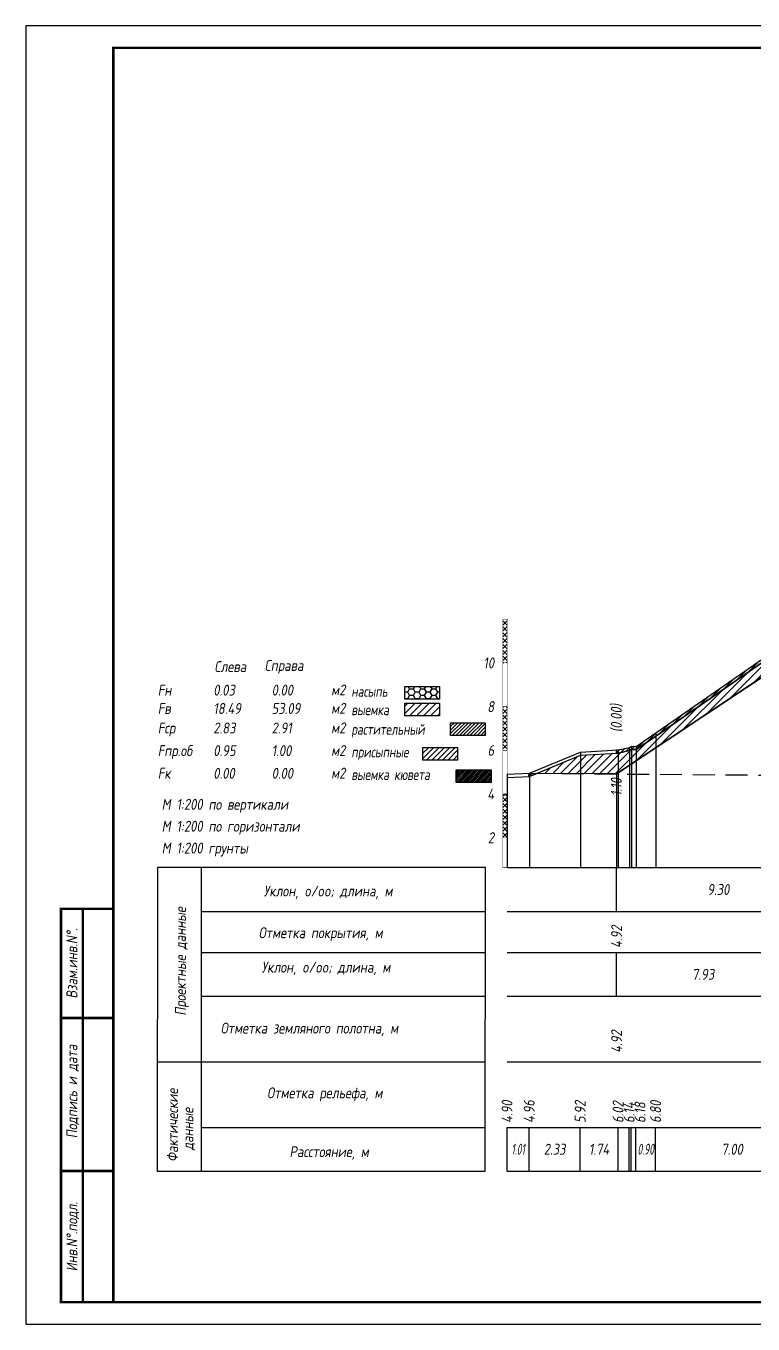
# Model space of a CAD drawing. Extents: x -717 to 1451, y -133302 to 233.
# Drawn here: x -30.1 to 136.2, y -101988.4 to -101691.4 of the extents above; entities that cross this region are included whole.
import ezdxf
from ezdxf.enums import TextEntityAlignment as Align

# ---------------------------------------------------------------- set-up
doc = ezdxf.new("R2010")
doc.units = 0
doc.linetypes.add('штриховая', pattern=[0.75, 0.5, -0.25])
for name, color, linetype in [('Зарамочное оформление', 7, 'Continuous'), ('Интерполированный поперечник', 2, 'Continuous'), ('Код_510', 7, 'Continuous'), ('Код_514', 1, 'Continuous'), ('Код_516', 1, 'Continuous'), ('Контур_0', 7, 'Continuous'), ('Контур_508', 7, 'Continuous'), ('Контур_512', 7, 'Continuous'), ('Контур_513', 7, 'Continuous'), ('Контур_818', 7, 'Continuous'), ('Красный поперечник', 1, 'Continuous'), ('Линейка абсолютных высот', 7, 'Continuous'), ('Объем выемки', 7, 'Continuous'), ('Объем кюветов', 7, 'Continuous'), ('Объем насыпи', 7, 'Continuous'), ('Объем присыпных обочин', 7, 'Continuous'), ('Объем срезки растительного слоя', 7, 'Continuous'), ('Объём_2650', 7, 'Continuous'), ('Объём_2661', 7, 'Continuous'), ('Объём_2666', 7, 'Continuous'), ('Объём_2667', 7, 'Continuous'), ('Объём_2668', 7, 'Continuous'), ('Объём_2669', 7, 'Continuous'), ('Объём_2675', 7, 'Continuous'), ('Рабочие отметки', 7, 'Continuous'), ('Рабочие отметки доп.', 7, 'Continuous'), ('Таблица', 7, 'Continuous'), ('Черный поперечник', 3, 'Continuous')]:
    doc.layers.add(name, color=color, linetype=linetype)
for name, color, linetype, true_color in [('Контур_2570', 7, 'Continuous', 0x80ff00), ('Контур_2736', 4, 'Continuous', 0x00ffff), ('Контур_2737', 4, 'Continuous', 0x00ffff), ('Контур_2738', 4, 'Continuous', 0x00ffff), ('Контур_2739', 4, 'Continuous', 0x00ffff), ('Контур_2741', 4, 'Continuous', 0x00ffff), ('Контур_2742', 4, 'Continuous', 0x00ffff), ('Контур_2743', 4, 'Continuous', 0x00ffff), ('Контур_2744', 7, 'Continuous', 0xa4ffff), ('Контур_2745', 7, 'Continuous', 0xa4ffff), ('Контур_2747', 4, 'Continuous', 0x00ffff), ('Контур_2748', 4, 'Continuous', 0x00ffff), ('Контур_2749', 4, 'Continuous', 0x00ffff), ('Контур_2750', 4, 'Continuous', 0x00ffff), ('Контур_2751', 4, 'Continuous', 0x00ffff), ('Контур_2752', 4, 'Continuous', 0x00ffff), ('Контур_703', 4, 'Continuous', 0x00ffff), ('Контур_705', 4, 'Continuous', 0x00ffff), ('Контур_707', 4, 'Continuous', 0x00ffff), ('Контур_720', 131, 'Continuous', 0xaaffff), ('Объём_2563', 7, 'Continuous', 0xff8000), ('Объём_2570', 7, 'Continuous', 0x80ff00), ('Объём_2600', 7, 'Continuous', 0x808000), ('Объём_2620', 2, 'Continuous', 0xffff00)]:
    doc.layers.add(name, color=color, linetype=linetype, true_color=true_color)
doc.styles.add('М', font='romand.shx', dxfattribs={"width": 0.8, "oblique": 10, "height": 2.5})
pattern_1 = [(45.0000013, (0, 0), (-0.6735192404, 0.673519211), []), (135.0000003, (0, 0), (-0.673519222, -0.67351923), [])]

# ---------------------------------------------------------------- blocks, each defined once
blk = doc.blocks.new('условные обозначения')
at = {"layer": 'Объём_2563'}
h = blk.add_hatch(dxfattribs=at)
h.set_pattern_fill('ANSI31', color=256, scale=0.3)
h.set_pattern_definition([(45, (-34.5, -100.5), (-0.673519, 0.673519), [])])
h.paths.add_polyline_path([(18.26, 7.53), (27.08, 7.53), (27.08, 4.62), (18.26, 4.62)])
at = {"layer": 'Объём_2570'}
h = blk.add_hatch(dxfattribs=at)
h.set_pattern_fill('ANSI31', color=3, scale=0.2)
h.set_pattern_definition([(45, (-32.9034, -100.5), (-0.4490128, 0.4490128), [])])
h.paths.add_polyline_path([(25.29, 13.16), (34.12, 13.16), (34.12, 10.25), (25.29, 10.25)])
at = {"layer": 'Объём_2600'}
h = blk.add_hatch(dxfattribs=at)
h.set_pattern_fill('ANSI31', color=6, scale=0.4)
h.set_pattern_definition([(45, (-34.5, -100.5), (-0.898026, 0.898026), [])])
h.paths.add_polyline_path([(13.63, 17.67), (22.46, 17.67), (22.46, 14.76), (13.63, 14.76)])
at = {"layer": 'Объём_2620'}
h = blk.add_hatch(dxfattribs=at)
h.set_pattern_fill('ANSI31', color=2, scale=0.1)
h.set_pattern_definition([(45, (-33.755, -100.5), (-0.2245064, 0.2245064), [])])
h.paths.add_polyline_path([(26.75, 2.41), (35.57, 2.41), (35.57, -0.5), (26.75, -0.5)])
at = {"layer": 'Объём_2650'}
h = blk.add_hatch(dxfattribs=at)
h.set_pattern_fill('HONEY', color=5, scale=0.3)
h.set_pattern_definition([(0, (-34.5, -100.5), (1.42875, 0.824889), [0.9525, -1.905]), (120, (-34.5, -100.5), (-1.42875, 0.824889), [0.9525, -1.905]), (60, (-34.5, -100.5), (3e-09, 1.6497784), [-1.905, 0.9525])])
h.paths.add_polyline_path([(13.63, 21.49), (22.46, 21.49), (22.46, 18.58), (13.63, 18.58)])
at = {"layer": 'Объём_2563'}
blk.add_lwpolyline([(18.26, 7.53), (27.08, 7.53), (27.08, 4.62), (18.26, 4.62)], close=True, dxfattribs=at)
at = {"layer": 'Объём_2620', "color": 2}
blk.add_lwpolyline([(26.75, 2.41), (35.57, 2.41), (35.57, -0.5), (26.75, -0.5)], close=True, dxfattribs=at)
at = {"layer": 'Объём_2650', "color": 5}
blk.add_lwpolyline([(13.63, 21.49), (22.46, 21.49), (22.46, 18.58), (13.63, 18.58)], close=True, dxfattribs=at)
at = {"layer": 'Объём_2650', "color": 6}
blk.add_lwpolyline([(13.63, 17.67), (22.46, 17.67), (22.46, 14.76), (13.63, 14.76)], close=True, dxfattribs=at)
at = {"layer": 'Объём_2650', "color": 3}
blk.add_lwpolyline([(25.29, 13.16), (34.12, 13.16), (34.12, 10.25), (25.29, 10.25)], close=True, dxfattribs=at)
at = {"layer": 'Объем насыпи', "color": 1, "style": 'М', "oblique": 10, "width": 0.8}
for s, p in [('насыпь', (0.09, 19.09)), ('выемка', (0.09, 14.89)), ('растительный', (0.09, 10.42)), ('присыпные', (0.09, 5.24)), ('выемка кювета', (0.09, 0.06))]:
    blk.add_text(s, height=2.5, dxfattribs=at).set_placement(p)

msp = doc.modelspace()

# ---------------------------------------------------------------- hatches: boundary and pattern name
at = {"layer": 'Линейка абсолютных высот'}
h = msp.add_hatch(dxfattribs=at)
h.set_pattern_fill('ANSI37', scale=0.3, style=0)
h.set_pattern_definition(pattern_1)
h.paths.add_polyline_path([(80, -101837.155), (80, -101827.155), (79, -101827.155), (79, -101837.155)])
h = msp.add_hatch(dxfattribs=at)
h.set_pattern_fill('ANSI37', scale=0.3, style=0)
h.set_pattern_definition(pattern_1)
h.paths.add_polyline_path([(80, -101857.155), (80, -101847.155), (79, -101847.155), (79, -101857.155)])
h = msp.add_hatch(dxfattribs=at)
h.set_pattern_fill('ANSI37', scale=0.3, style=0)
h.set_pattern_definition(pattern_1)
h.paths.add_polyline_path([(80, -101877.155), (80, -101867.155), (79, -101867.155), (79, -101877.155)])
at = {"layer": 'Объём_2570'}
h = msp.add_hatch(dxfattribs=at)
h.set_pattern_fill('ANSI31', color=256, scale=0.2)
h.paths.add_polyline_path([(199.13, -101829.566), (189.581, -101829.828), (154.678, -101830.655), (154.178, -101829.905), (149.986, -101829.591), (148.956, -101829.658), (113.966, -101853.896), (109.447, -101856.994), (108.38, -101856.979), (107.916, -101857.222), (105.393, -101857.794), (105, -101857.817), (105, -101857.067), (105.393, -101857.044), (107.916, -101856.472), (108.38, -101856.229), (109.447, -101856.244), (113.966, -101853.146), (148.956, -101828.908), (149.986, -101828.841), (154.178, -101829.155), (154.678, -101829.905), (189.581, -101829.078), (199.13, -101828.816), (199.272, -101828.817), (199.272, -101829.567)])
at = {"layer": 'Объём_2600'}
h = msp.add_hatch(dxfattribs=at)
h.set_pattern_fill('ANSI31', color=6, scale=0.4)
h.paths.add_polyline_path([(96.717, -101858.295), (105.393, -101857.794), (107.916, -101857.222), (108.38, -101856.979), (109.447, -101856.994), (113.966, -101853.896), (148.956, -101829.658), (149.986, -101829.591), (154.178, -101829.905), (154.678, -101830.655), (189.581, -101829.828), (199.13, -101829.566), (199.272, -101829.567), (199.272, -101834.483), (144.672, -101836.121), (105, -101862.569), (86.722, -101862.433)])
h = msp.add_hatch(dxfattribs=at)
h.set_pattern_fill('HONEY', color=5, scale=0.3)
h.paths.add_polyline_path([(85.061, -101863.12), (84.931, -101863.127), (84.931, -101862.419), (86.722, -101862.433)])

# ---------------------------------------------------------------- linework, layer by layer
at = {"layer": 'Интерполированный поперечник', "linetype": 'штриховая', "ltscale": 10, "flags": 128}
msp.add_lwpolyline([(84.931, -101862.419), (321.325, -101864.187)], dxfattribs=at)
at = {"layer": 'Код_510'}
for p, q in [((79.946, -101953.421), (79.946, -101943.421)), ((85.006, -101953.421), (85.006, -101943.421)), ((96.663, -101953.421), (96.663, -101943.421)), ((105.339, -101953.421), (105.339, -101943.421)), ((107.862, -101953.421), (107.862, -101943.421)), ((108.326, -101953.421), (108.326, -101943.421)), ((109.393, -101953.421), (109.393, -101943.421)), ((113.912, -101953.421), (113.912, -101943.421))]:
    msp.add_line(p, q, dxfattribs=at)
at = {"layer": 'Код_514'}
msp.add_line((105, -101894), (105, -101884), dxfattribs=at)
at = {"layer": 'Код_516'}
msp.add_line((104.946, -101913.421), (104.946, -101903.421), dxfattribs=at)
at = {"layer": 'Контур_0', "flags": 128}
for points in [[(151.522, -101831.554), (105, -101862.569), (105, -101862.569), (105, -101862.569), (105, -101862.569), (105, -101862.569), (105, -101862.569), (105, -101862.569), (105, -101862.569), (105, -101862.569), (105, -101862.569), (105, -101862.569), (105, -101862.569), (105, -101862.569), (105, -101862.569), (105, -101862.569)], [(151.522, -101831.554), (105, -101862.569), (105, -101862.569), (105, -101862.569), (105, -101862.569), (105, -101862.569), (105, -101862.569), (105, -101862.569), (105, -101862.569), (105, -101862.569), (105, -101862.569), (105, -101862.569), (105, -101862.569), (105, -101862.569), (105, -101862.569), (105, -101862.569), (105, -101862.569), (105, -101862.569), (105, -101862.569), (105, -101862.569), (105, -101862.569), (105, -101862.569), (105, -101862.569), (105, -101862.569), (105, -101862.569), (105, -101862.569), (105, -101862.569), (105, -101862.569), (105, -101862.569), (105, -101862.569)]]:
    msp.add_lwpolyline(points, dxfattribs=at)
at = {"layer": 'Контур_2570', "flags": 128}
msp.add_lwpolyline([(80, -101863.386), (85.061, -101863.12), (96.717, -101858.295), (105.393, -101857.794), (107.916, -101857.222), (108.38, -101856.979), (109.447, -101856.994), (113.966, -101853.896), (148.956, -101829.658)], dxfattribs=at)
at = {"layer": 'Контур_2736', "flags": 128}
msp.add_lwpolyline([(151.522, -101831.554), (105, -101862.569)], dxfattribs=at)
at = {"layer": 'Контур_2737', "flags": 128}
msp.add_lwpolyline([(105, -101862.569), (105, -101862.569)], dxfattribs=at)
at = {"layer": 'Контур_2738', "flags": 128}
msp.add_lwpolyline([(105, -101862.569), (105, -101862.569)], dxfattribs=at)
at = {"layer": 'Контур_2739', "flags": 128}
msp.add_lwpolyline([(105, -101862.569), (105, -101862.569)], dxfattribs=at)
at = {"layer": 'Контур_2741', "flags": 128}
msp.add_lwpolyline([(105, -101862.569), (105, -101862.569)], dxfattribs=at)
at = {"layer": 'Контур_2742', "flags": 128}
msp.add_lwpolyline([(105, -101862.569), (105, -101862.569)], dxfattribs=at)
at = {"layer": 'Контур_2743', "flags": 128}
msp.add_lwpolyline([(105, -101862.569), (105, -101862.569)], dxfattribs=at)
at = {"layer": 'Контур_2744', "flags": 128}
msp.add_lwpolyline([(105, -101862.569), (105, -101862.569)], dxfattribs=at)
msp.add_lwpolyline([(105, -101862.569), (105, -101862.569)], dxfattribs=at)
msp.add_lwpolyline([(105, -101862.569), (105, -101862.569)], dxfattribs=at)
msp.add_lwpolyline([(105, -101862.569), (105, -101862.569)], dxfattribs=at)
msp.add_lwpolyline([(105, -101862.569), (105, -101862.569)], dxfattribs=at)
msp.add_lwpolyline([(105, -101862.569), (105, -101862.569)], dxfattribs=at)
at = {"layer": 'Контур_2745', "flags": 128}
msp.add_lwpolyline([(105, -101862.569), (105, -101862.569)], dxfattribs=at)
msp.add_lwpolyline([(105, -101862.569), (105, -101862.569)], dxfattribs=at)
msp.add_lwpolyline([(105, -101862.569), (105, -101862.569)], dxfattribs=at)
msp.add_lwpolyline([(105, -101862.569), (105, -101862.569)], dxfattribs=at)
msp.add_lwpolyline([(105, -101862.569), (105, -101862.569)], dxfattribs=at)
msp.add_lwpolyline([(105, -101862.569), (105, -101862.569)], dxfattribs=at)
at = {"layer": 'Контур_2747', "flags": 128}
msp.add_lwpolyline([(105, -101862.569), (105, -101862.569)], dxfattribs=at)
at = {"layer": 'Контур_2748', "flags": 128}
msp.add_lwpolyline([(105, -101862.569), (105, -101862.569)], dxfattribs=at)
at = {"layer": 'Контур_2749', "flags": 128}
msp.add_lwpolyline([(105, -101862.569), (105, -101862.569)], dxfattribs=at)
at = {"layer": 'Контур_2750', "flags": 128}
msp.add_lwpolyline([(105, -101862.569), (105, -101862.569)], dxfattribs=at)
at = {"layer": 'Контур_2751', "flags": 128}
msp.add_lwpolyline([(105, -101862.569), (105, -101862.569)], dxfattribs=at)
at = {"layer": 'Контур_2752', "flags": 128}
msp.add_lwpolyline([(105, -101862.569), (105, -101862.569)], dxfattribs=at)
at = {"layer": 'Контур_508', "flags": 128}
msp.add_lwpolyline([(105, -101862.569), (144.672, -101836.121), (199.272, -101834.483), (254.536, -101836.141), (296.325, -101864)], dxfattribs=at)
at = {"layer": 'Контур_512', "flags": 128}
msp.add_lwpolyline([(105, -101862.569), (144.672, -101836.121), (199.272, -101834.483), (254.536, -101836.141), (296.325, -101864)], dxfattribs=at)
at = {"layer": 'Контур_513', "flags": 128}
msp.add_lwpolyline([(105, -101862.569), (144.672, -101836.121), (199.272, -101834.483), (254.536, -101836.141), (296.325, -101864)], dxfattribs=at)
at = {"layer": 'Контур_703', "flags": 128}
for points in [[(151.522, -101831.554), (105, -101862.569)], [(105, -101862.569), (105, -101862.569)]]:
    msp.add_lwpolyline(points, dxfattribs=at)
at = {"layer": 'Контур_705', "flags": 128}
msp.add_lwpolyline([(105, -101862.569), (105, -101862.569)], dxfattribs=at)
at = {"layer": 'Контур_707', "flags": 128}
msp.add_lwpolyline([(105, -101862.569), (105, -101862.569)], dxfattribs=at)
at = {"layer": 'Контур_720', "flags": 128}
msp.add_lwpolyline([(105, -101862.569), (105, -101862.569)], dxfattribs=at)
at = {"layer": 'Контур_818', "flags": 128}
msp.add_lwpolyline([(105, -101857.817), (105.393, -101857.794), (107.916, -101857.222), (108.38, -101856.979), (109.447, -101856.994), (113.966, -101853.896), (148.956, -101829.658), (149.986, -101829.591), (154.178, -101829.905), (154.678, -101830.655), (189.581, -101829.828), (199.13, -101829.566), (199.272, -101829.567), (209.409, -101829.629), (245.193, -101830.114), (245.693, -101829.364), (249.046, -101829.453), (249.972, -101829.519), (255.543, -101831.938), (279.242, -101841.314), (279.242, -101841.314), (290.418, -101841.347), (296.325, -101842.28)], dxfattribs=at)
at = {"layer": 'Красный поперечник'}
for q in [(151.522, -101831.554), (105, -101884)]:
    msp.add_line((105, -101862.569), q, dxfattribs=at)
at = {"layer": 'Линейка абсолютных высот', "color": 7, "const_width": 0.1, "flags": 128}
for points in [[(80, -101837.155), (80, -101827.155), (79, -101827.155), (79, -101837.155), (80, -101837.155)], [(80, -101847.155), (80, -101837.155), (79, -101837.155), (79, -101847.155), (80, -101847.155)], [(80, -101857.155), (80, -101847.155), (79, -101847.155), (79, -101857.155), (80, -101857.155)], [(80, -101867.155), (80, -101857.155), (79, -101857.155), (79, -101867.155), (80, -101867.155)], [(80, -101877.155), (80, -101867.155), (79, -101867.155), (79, -101877.155), (80, -101877.155)], [(80, -101884), (80, -101877.155), (79, -101877.155), (79, -101884), (80, -101884)]]:
    msp.add_lwpolyline(points, dxfattribs=at)
at = {"layer": 'Объём_2570', "flags": 128}
msp.add_lwpolyline([(148.956, -101829.658), (113.966, -101853.896), (109.447, -101856.994), (108.38, -101856.979), (107.916, -101857.222), (105.393, -101857.794), (105, -101857.817), (105, -101857.067), (105.393, -101857.044), (107.916, -101856.472), (108.38, -101856.229), (109.447, -101856.244), (113.966, -101853.146), (148.956, -101828.908)], dxfattribs=at)
at = {"layer": 'Объём_2600', "color": 5, "flags": 128}
msp.add_lwpolyline([(85.061, -101863.12), (84.931, -101863.127), (84.931, -101862.419), (86.722, -101862.433), (85.061, -101863.12), (85.061, -101863.12)], dxfattribs=at)
at = {"layer": 'Объём_2650', "color": 6, "flags": 128}
msp.add_lwpolyline([(96.717, -101858.295), (105.393, -101857.794), (107.916, -101857.222), (108.38, -101856.979), (109.447, -101856.994), (113.966, -101853.896), (148.956, -101829.658), (149.986, -101829.591), (154.178, -101829.905), (154.678, -101830.655), (189.581, -101829.828), (199.13, -101829.566), (199.272, -101829.567), (199.272, -101834.483), (144.672, -101836.121), (105, -101862.569), (86.722, -101862.433), (96.717, -101858.295), (96.717, -101858.295)], dxfattribs=at)
at = {"layer": 'Объём_2661', "flags": 128}
msp.add_lwpolyline([(151.522, -101831.554), (105, -101862.569)], dxfattribs=at)
at = {"layer": 'Объём_2666', "flags": 128}
msp.add_lwpolyline([(151.522, -101831.554), (105, -101862.569)], dxfattribs=at)
at = {"layer": 'Объём_2667', "flags": 128}
msp.add_lwpolyline([(105, -101862.569), (105, -101862.569)], dxfattribs=at)
msp.add_lwpolyline([(105, -101862.569), (105, -101862.569)], dxfattribs=at)
at = {"layer": 'Объём_2668', "flags": 128}
msp.add_lwpolyline([(105, -101862.569), (105, -101862.569)], dxfattribs=at)
msp.add_lwpolyline([(105, -101862.569), (105, -101862.569)], dxfattribs=at)
at = {"layer": 'Объём_2669', "flags": 128}
msp.add_lwpolyline([(105, -101862.569), (105, -101862.569)], dxfattribs=at)
msp.add_lwpolyline([(105, -101862.569), (105, -101862.569)], dxfattribs=at)
at = {"layer": 'Объём_2675', "flags": 128}
msp.add_lwpolyline([(105, -101862.569), (105, -101862.569)], dxfattribs=at)
msp.add_lwpolyline([(105, -101862.569), (105, -101862.569)], dxfattribs=at)
msp.add_lwpolyline([(105, -101862.569), (105, -101862.569)], dxfattribs=at)
msp.add_lwpolyline([(105, -101862.569), (105, -101862.569)], dxfattribs=at)
msp.add_lwpolyline([(105, -101862.569), (105, -101862.569)], dxfattribs=at)
msp.add_lwpolyline([(105, -101862.569), (105, -101862.569)], dxfattribs=at)
msp.add_lwpolyline([(105, -101862.569), (105, -101862.569)], dxfattribs=at)
msp.add_lwpolyline([(105, -101862.569), (105, -101862.569)], dxfattribs=at)
msp.add_lwpolyline([(105, -101862.569), (105, -101862.569)], dxfattribs=at)
msp.add_lwpolyline([(105, -101862.569), (105, -101862.569)], dxfattribs=at)
msp.add_lwpolyline([(105, -101862.569), (105, -101862.569)], dxfattribs=at)
msp.add_lwpolyline([(105, -101862.569), (105, -101862.569)], dxfattribs=at)
at = {"layer": 'Таблица'}
for p, q in [((80, -101884), (321.325, -101884)), ((80, -101894), (321.325, -101894)), ((80, -101903.421), (321.325, -101903.421)), ((79.946, -101913.421), (321.27, -101913.421)), ((79.946, -101928.421), (321.27, -101928.421)), ((79.946, -101943.421), (321.27, -101943.421)), ((79.946, -101953.421), (321.27, -101953.421))]:
    msp.add_line(p, q, dxfattribs=at)
at = {"layer": 'Таблица', "linetype": 'Continuous', "flags": 128}
for points in [[(0, -101884), (-0.054, -101953.421)], [(75, -101884), (0, -101884)], [(10, -101884), (10, -101953.421)], [(74.946, -101953.421), (75, -101884)], [(10, -101894), (75, -101894)], [(10, -101903.421), (75, -101903.421)], [(9.946, -101913.421), (74.946, -101913.421)], [(-0.054, -101928.421), (74.946, -101928.421)], [(9.946, -101943.421), (74.946, -101943.421)], [(-0.054, -101953.421), (74.946, -101953.421)]]:
    msp.add_lwpolyline(points, dxfattribs=at)
at = {"layer": 'Черный поперечник', "color": 7}
for p, q in [((113.966, -101853.146), (113.966, -101884)), ((96.717, -101857.545), (96.717, -101884)), ((105.393, -101857.044), (105.393, -101884)), ((107.916, -101856.472), (107.916, -101884)), ((108.38, -101856.229), (108.38, -101884)), ((109.447, -101856.244), (109.447, -101884)), ((80, -101862.636), (80, -101884)), ((85.061, -101862.37), (85.061, -101884))]:
    msp.add_line(p, q, dxfattribs=at)
at = {"layer": 'Черный поперечник', "flags": 128}
msp.add_lwpolyline([(80, -101862.636), (85.061, -101862.37), (96.717, -101857.545), (105.393, -101857.044), (107.916, -101856.472), (108.38, -101856.229), (109.447, -101856.244), (113.966, -101853.146), (148.956, -101828.908)], dxfattribs=at)

# ---------------------------------------------------------------- block references
at = {"layer": 'Объём_2570', "xscale": 0.9}
msp.add_blockref('условные обозначения', (44.274, -101864.005), dxfattribs=at)

# ---------------------------------------------------------------- texts
at = {"style": 'М', "oblique": 10, "width": 0.8}
msp.add_text('М 1:200 грунты', height=2.5, dxfattribs=at).set_placement((0.973, -101880.769))
at = {"layer": 'Код_510', "style": 'М', "oblique": 10, "width": 0.8}
for s, p in [('4.90', (79.946, -101942.421)), ('4.96', (85.006, -101942.421)), ('5.92', (96.663, -101942.421)), ('6.02', (105.339, -101942.421)), ('6.14', (107.862, -101942.421)), ('6.18', (110.362, -101942.421)), ('6.80', (113.912, -101942.421))]:
    msp.add_text(s, height=2.5, rotation=90, dxfattribs=at).set_placement(p, align=Align.MIDDLE_LEFT)
at = {"layer": 'Код_510', "style": 'М', "oblique": 10}
for s, width, p in [('1.01', 0.6, (82.476, -101948.421)), ('2.33', 0.8, (90.835, -101948.421)), ('1.74', 0.8, (101.001, -101948.421)), ('0.90', 0.6, (111.652, -101948.421)), ('7.00', 0.8, (131.407, -101948.421))]:
    msp.add_text(s, height=2.5, dxfattribs=dict(at, width=width)).set_placement(p, align=Align.MIDDLE_CENTER)
at = {"layer": 'Код_514', "style": 'М', "oblique": 10, "width": 0.8}
msp.add_text('9.30', height=2.5, dxfattribs=at).set_placement((128.261, -101889), align=Align.MIDDLE_CENTER)
msp.add_text('4.92', height=2.5, rotation=90, dxfattribs=at).set_placement((105, -101902.382), align=Align.MIDDLE_LEFT)
at = {"layer": 'Код_516', "style": 'М', "oblique": 10, "width": 0.8}
msp.add_text('7.93', height=2.5, dxfattribs=at).set_placement((124.782, -101908.421), align=Align.MIDDLE_CENTER)
msp.add_text('4.92', height=2.5, rotation=90, dxfattribs=at).set_placement((105, -101926.371), align=Align.MIDDLE_LEFT)
at = {"layer": 'Линейка абсолютных высот', "style": 'М', "oblique": 10, "width": 0.8}
for s, p in [('10', (77, -101837.155)), ('8', (77, -101847.155)), ('6', (77, -101857.155)), ('4', (77, -101867.155)), ('2', (77, -101877.155))]:
    msp.add_text(s, height=2.5, dxfattribs=at).set_placement(p, align=Align.MIDDLE_RIGHT)
at = {"layer": 'Объем выемки', "style": 'М', "oblique": 10, "width": 0.8}
for s, p in [('Fв', (0.085, -101848.835)), ('18.49', (12.785, -101848.835)), ('53.09', (26.126, -101848.835)), ('м2', (39.731, -101848.802))]:
    msp.add_text(s, height=2.5, dxfattribs=at).set_placement(p)
at = {"layer": 'Объем кюветов', "style": 'М', "oblique": 10, "width": 0.8}
for s, p in [('Fк', (0.085, -101863.66)), ('0.00', (12.785, -101863.66)), ('0.00', (26.126, -101863.66)), ('м2', (39.731, -101863.627))]:
    msp.add_text(s, height=2.5, dxfattribs=at).set_placement(p)
at = {"layer": 'Объем насыпи', "style": 'М', "oblique": 10, "width": 0.8}
for s, p in [('Слева', (13.029, -101839.249)), ('Справа', (24.522, -101838.982)), ('Fн', (0.085, -101844.63)), ('0.03', (12.785, -101844.63)), ('0.00', (26.126, -101844.63)), ('м2', (39.731, -101844.597))]:
    msp.add_text(s, height=2.5, dxfattribs=at).set_placement(p)
at = {"layer": 'Объем присыпных обочин', "style": 'М', "oblique": 10, "width": 0.8}
for s, p in [('Fпр.об', (0.085, -101858.481)), ('0.95', (12.785, -101858.481)), ('1.00', (26.126, -101858.481)), ('м2', (39.731, -101858.448))]:
    msp.add_text(s, height=2.5, dxfattribs=at).set_placement(p)
at = {"layer": 'Объем срезки растительного слоя', "style": 'М', "oblique": 10, "width": 0.8}
for s, p in [('Fср', (0.085, -101853.303)), ('2.83', (12.785, -101853.303)), ('2.91', (26.126, -101853.303)), ('м2', (39.731, -101853.269))]:
    msp.add_text(s, height=2.5, dxfattribs=at).set_placement(p)
at = {"layer": 'Рабочие отметки', "color": 1, "style": 'М', "oblique": 10, "width": 0.8}
msp.add_text('1.10', height=2.5, rotation=90, dxfattribs=at).set_placement((104.922, -101863.5), align=Align.MIDDLE_RIGHT)
at = {"layer": 'Рабочие отметки доп.', "color": 1, "style": 'М', "oblique": 10, "width": 0.8}
msp.add_text('(0.00)', height=2.5, rotation=90, dxfattribs=at).set_placement((104.922, -101853), align=Align.MIDDLE_LEFT)
at = {"layer": 'Таблица', "style": 'М', "oblique": 10, "width": 0.8}
for s, p in [('М 1:200 по вертикали', (0.973, -101870.769)), ('М 1:200 по горизонтали', (0.973, -101875.769)), ('Уклон, o/oo; длина, м', (24.315, -101890.584)), ('Отметка покрытия, м', (23.148, -101900.139)), ('Уклон, o/oo; длина, м', (23.824, -101908.017)), ('Отметка земляного полотна, м', (14.462, -101921.965)), ('Отметка рельефа, м', (25.077, -101936.777)), ('Расстояние, м', (30.202, -101950.23))]:
    msp.add_text(s, height=2.5, dxfattribs=at).set_placement(p)
for s, p in [('Проектные данные ', (6.519, -101917.876)), ('Фактические ', (4.698, -101951.33)), ('данные', (8.204, -101948.625))]:
    msp.add_text(s, height=2.5, rotation=90, dxfattribs=at).set_placement(p)

# ---------------------------------------------------------------- wipeouts: each hides what was drawn before it
msp.add_wipeout([(-10.054, -101893.421), (-22.054, -101893.421), (-22.054, -101983.421), (-10.054, -101983.421)]).dxf.layer = 'Зарамочное оформление'

# ---------------------------------------------------------------- next in the draw order: linework, layer by layer
at = {"flags": 128}
msp.add_lwpolyline([(-30.054, -101988.421), (389.946, -101988.421), (389.946, -101691.421), (-30.054, -101691.421)], close=True, dxfattribs=at)
at = {"const_width": 0.6, "flags": 128}
msp.add_lwpolyline([(-10.054, -101983.421), (384.946, -101983.421), (384.946, -101696.421), (-10.054, -101696.421)], close=True, dxfattribs=at)
at = {"layer": 'Зарамочное оформление', "linetype": 'Continuous', "lineweight": -3, "const_width": 0.6, "flags": 128}
for points in [[(-10.054, -101983.421), (-22.054, -101983.421), (-22.054, -101893.421), (-10.054, -101893.421)], [(-17.054, -101983.421), (-17.054, -101893.421)], [(-22.054, -101918.421), (-10.054, -101918.421)], [(-22.054, -101953.421), (-10.054, -101953.421)]]:
    msp.add_lwpolyline(points, dxfattribs=at)

# ---------------------------------------------------------------- next in the draw order: texts
at = {"layer": 'Зарамочное оформление', "lineweight": 15, "style": 'М', "oblique": 10, "width": 0.8}
for s, p in [('Взам.инв.N%%d.', (-19.554, -101905.921)), ('Подпись и дата', (-19.572, -101935.227)), ('Инв.N%%d.подл.', (-19.554, -101968.421))]:
    msp.add_text(s, height=2.5, rotation=90, dxfattribs=at).set_placement(p, align=Align.MIDDLE_CENTER)

doc.saveas('drawing.dxf')
